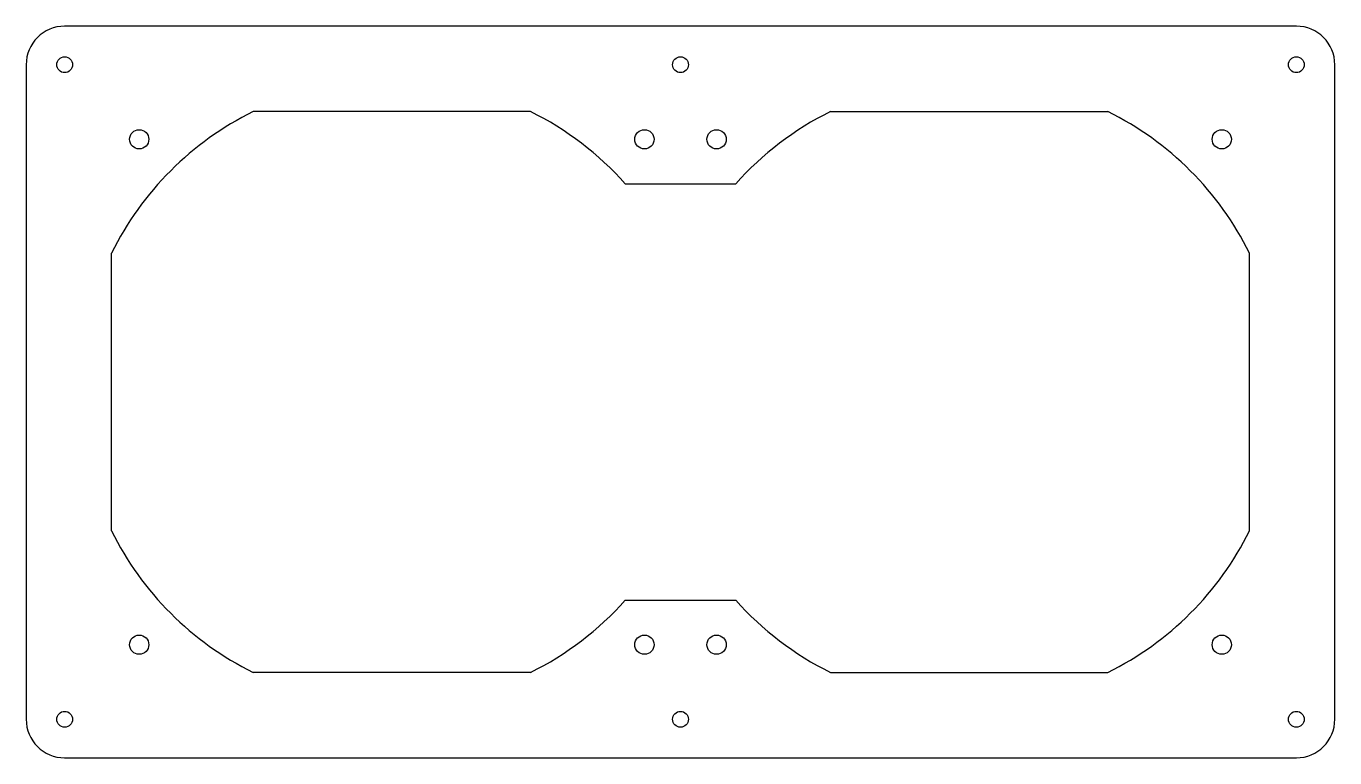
# Model space of a CAD drawing. Header units: millimetres. Extents: x -76 to 196, y -76 to 76.
import ezdxf

# ---------------------------------------------------------------- set-up
doc = ezdxf.new("R2010")
doc.units = ezdxf.units.MM

msp = doc.modelspace()

# ---------------------------------------------------------------- linework, layer by layer
at = {"color": 7, "linetype": 'Continuous', "lineweight": 25}
for p, q in [((188, 76), (-68, 76)), ((-76, 68), (-76, -68)), ((196, -68), (196, 68)), ((28.84, 58.25), (-28.84, 58.25)), ((91.16, 58.25), (148.84, 58.25)), ((48.52, 43.25), (71.48, 43.25)), ((-58.25, -28.84), (-58.25, 28.84)), ((178.25, -28.84), (178.25, 28.84)), ((48.52, -43.25), (71.48, -43.25)), ((28.84, -58.25), (-28.84, -58.25)), ((91.16, -58.25), (148.84, -58.25)), ((-68, -76), (188, -76))]:
    msp.add_line(p, q, dxfattribs=at)
for centre, radius in [((-68, 68), 1.65), ((60, 68), 1.65), ((188, 68), 1.65), ((-52.5, 52.5), 2), ((52.5, 52.5), 2), ((67.5, 52.5), 2), ((172.5, 52.5), 2), ((-52.5, -52.5), 2), ((52.5, -52.5), 2), ((67.5, -52.5), 2), ((172.5, -52.5), 2), ((-68, -68), 1.65), ((60, -68), 1.65), ((188, -68), 1.65)]:
    msp.add_circle(centre, radius, dxfattribs=at)
for centre, radius, start, end in [((-68, 68), 8, 90, 180), ((188, 68), 8, 0, 90), ((0, 0), 65, 116.343, 153.657), ((0, 0), 65, 41.7163, 63.657), ((120, 0), 65, 116.343, 138.2837), ((120, 0), 65, 26.343, 63.657), ((0, 0), 65, 206.343, 243.657), ((120, 0), 65, 296.343, 333.657), ((0, 0), 65, 296.343, 318.2837), ((120, 0), 65, 221.7163, 243.657), ((-68, -68), 8, 180, 270), ((188, -68), 8, 270, 0)]:
    msp.add_arc(centre, radius, start, end, dxfattribs=at)

doc.saveas('drawing.dxf')
